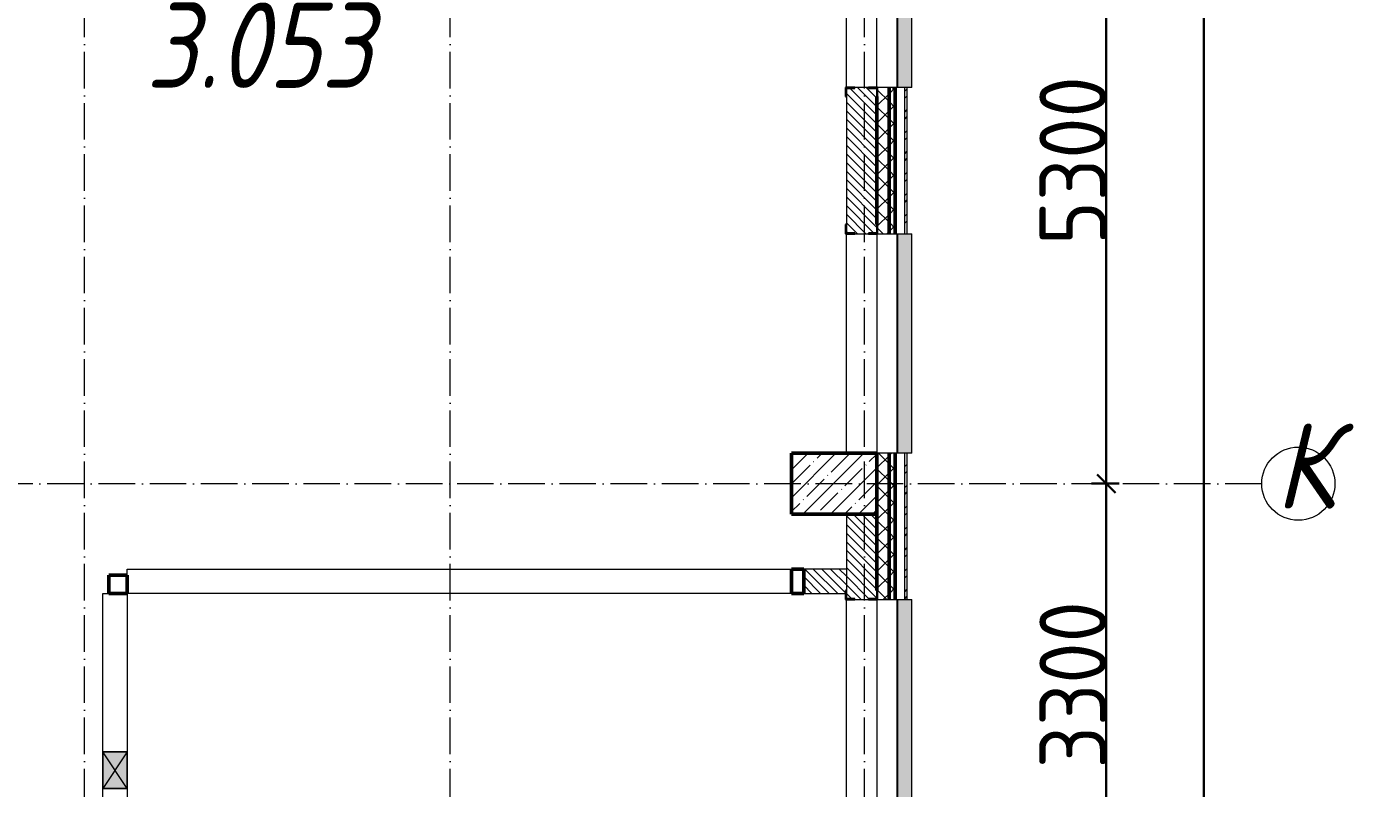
# Model space of a CAD drawing. Header units: millimetres. Extents: x -12989 to 629078, y -109036 to 555275.
# Drawn here: x 300346 to 311231, y -71882 to -65632 of the extents above; entities that cross this region are included whole.
import ezdxf

# ---------------------------------------------------------------- set-up
doc = ezdxf.new("R2010")
doc.units = ezdxf.units.MM
doc.linetypes.add('50_200_ШТРИХ_1Т_ш5_п1_п1_', pattern=[700, 500, -100, 0, -100])
for name, color, linetype, lineweight in [('4 -стяжа', 7, 'Continuous', 30), ('A-____-____-DIMS', 7, 'Continuous', 9), ('A-DETL-GENF-OTLN', 7, 'Continuous', 9), ('A-GENM-____-MCUT', 7, 'Continuous', 25), ('A-GENM-____-OTLN-1', 7, 'Continuous', 25), ('A-GLAZ-____-OTLN', 7, 'Continuous', 9), ('A-WALL-____-MCUT-2', 7, 'Continuous', 50), ('A-WALL-____-MCUT-3', 7, 'Continuous', 9), ('A-WALL-____-OTLN', 7, 'Continuous', 9), ('A-WALL-____-PATT-1', 7, 'Continuous', 9), ('A-WALL-FNSH-MCUT-1', 7, 'Continuous', 9), ('I-WALL-____-OTLN', 7, 'Continuous', 9), ('S-COLS-____-MCUT', 7, 'Continuous', 50), ('S-COLS-____-OTLN', 7, 'Continuous', 9), ('S-GRID-____-IDEN', 7, 'Continuous', 9), ('S-GRID-____-OTLN-1', 7, '50_200_ШТРИХ_1Т_ш5_п1_п1_', 9), ('Марки помещений', 7, 'Continuous', 9)]:
    doc.layers.add(name, color=color, linetype=linetype, lineweight=lineweight)
doc.layers.add('A-GLAZ-____-OTLN-1', color=7, linetype='Continuous', lineweight=9, true_color=0xc0c0c0)
doc.layers.get('4 -стяжа').off()
doc.styles.add('ISOCPEUR_I', font='isocpeui.ttf', dxfattribs={"width": 0.9, "height": 2.5})
doc.styles.add('ISOCPEUR_I_2', font='isocpeui.ttf', dxfattribs={"width": 0.85, "height": 2.3})
doc.styles.add('ISOCPEUR_I_9', font='isocpeui.ttf', dxfattribs={"width": 0.9, "height": 250})
doc.styles.add('СПДС', font='isocpeur.ttf', dxfattribs={"width": 0.9})
doc.dimstyles.new('ISO-2_5_0_9К_БОЛЬШОЙ_ОСИ', dxfattribs={"dimscale": 304.8, "dimtxt": 248.995294, "dimasz": 0.492126, "dimexe": 0.393701, "dimexo": 0, "dimgap": 0, "dimtad": 1, "dimdec": 0, "dimzin": 0, "dimdsep": 46, "dimtxsty": 'ISOCPEUR_I_9', "dimblk1": 'OBLIQUE', "dimblk2": 'OBLIQUE', "dimsah": 1, "dimcen": 0.09, "dimdle": 0.393701, "dimazin": 0, "dimtfac": 1, "dimtdec": 4, "dimtix": 1, "dimtmove": 0, "dimatfit": 3, "dimfxl": 1, "dimtvp": 1, "dimtolj": 1, "dimtzin": 0, "dimarcsym": 2})
pattern_1 = [(45, (283770.71, -86863.46), (-70.71068, 70.71068), []), (135, (283770.71, -86863.46), (-70.71068, -70.71068), [])]
pattern_2 = [(135, (283770.707, -86863.456), (-35.35534, -35.35534), [])]

# ---------------------------------------------------------------- blocks, each defined once
blk = doc.blocks.new('BSC_Колонна _Прямоугольная - 500х700-V125-АР1_План отверстий 3 этажа в осях 1-64_А-ГГ')
at = {"layer": 'S-COLS-____-OTLN'}
h = blk.add_hatch(dxfattribs=at)
h.set_pattern_fill('FP_148', color=256, style=0, pattern_type=2)
h.set_pattern_definition([(315, (-17481.04, 23200), (114.04925, 114.04925), []), (315, (-17481.04, 23085.95), (114.04925, 114.04925), [201.613, -40.323, 3.353, -36.97])])
h.paths.add_polyline_path([(-250, 350), (-250, -350), (250, -350), (250, 350)], flags=0)
at = {"layer": 'S-COLS-____-MCUT'}
for p, q in [((250, 350), (-250, 350)), ((-250, 350), (-250, -350)), ((250, -350), (250, 350)), ((-250, -350), (250, -350))]:
    blk.add_line(p, q, dxfattribs=at)
blk = doc.blocks.new('Фахверк_СКБ_Уголок - 250_2700-27497298-АР1_План отверстий 3 этажа в осях 1-64_А-ГГ')
at = {"layer": 'A-GENM-____-MCUT'}
for p, q in [((200, 181), (125, 181)), ((125, 181), (125, 106)), ((131, 106), (131, 175)), ((131, 175), (200, 175)), ((200, 175), (200, 181)), ((125, 106), (131, 106)), ((131, -6), (125, -6)), ((125, -6), (125, -81)), ((125, -81), (200, -81)), ((131, -75), (131, -6)), ((200, -75), (131, -75)), ((200, -81), (200, -75))]:
    blk.add_line(p, q, dxfattribs=at)
blk = doc.blocks.new('Отлив_СКБ - Отлив витража_120_НВФ-31885687-АР1_План отверстий 3 этажа в осях 1-64_А-ГГ')
at = {"layer": 'A-GLAZ-____-OTLN-1'}
for points in [[(0, 0), (0, -2), (1800, -2), (1800, 0), (534, 0)], [(0, -2), (0, -120), (1800, -120), (1800, -2), (534, -2)]]:
    blk.add_hatch(color=256, dxfattribs=at).paths.add_polyline_path(points, flags=0)
at = {"layer": 'A-GLAZ-____-OTLN'}
for p, q in [((0, 0), (1800, 0)), ((1800, -2), (0, -2)), ((0, -120), (0, -83)), ((1800, -83), (1800, -120)), ((0, -120), (1800, -120))]:
    blk.add_line(p, q, dxfattribs=at)
blk = doc.blocks.new('BSC_Колонна _Прямоугольная1 - 150х150 _металл_-35283274-АР1_План отверстий 3 этажа в осях 1-64_А-ГГ')
at = {"layer": 'S-COLS-____-MCUT'}
for p, q in [((75, 75), (-75, 75)), ((-75, 75), (-75, -75)), ((75, -75), (75, 75)), ((-75, -75), (75, -75))]:
    blk.add_line(p, q, dxfattribs=at)
blk = doc.blocks.new('BSC_Колонна _Прямоугольная1 - 200х100 _металл_-35191367-АР1_План отверстий 3 этажа в осях 1-64_А-ГГ')
at = {"layer": 'S-COLS-____-MCUT'}
for p, q in [((100, 50), (-100, 50)), ((-100, 50), (-100, -50)), ((100, -50), (100, 50)), ((-100, -50), (100, -50))]:
    blk.add_line(p, q, dxfattribs=at)
blk = doc.blocks.new('AR_Отверстие прямоугольное _в стене__БезПР - AR_Отверстие прямоугольное _в стене__БезПР-36899507-АР1_План отверстий 3 этажа в осях 1-64_А-ГГ')
at = {"layer": 'A-GLAZ-____-OTLN'}
blk.add_hatch(color=256, dxfattribs=at).paths.add_polyline_path([(150, -100), (150, 100), (-150, 100), (-150, -100)], flags=0)
at = {"layer": 'A-DETL-GENF-OTLN'}
for p, q in [((-150, -100), (-150, 100)), ((-150, 100), (150, 100)), ((150, 100), (-150, -100)), ((-150, 100), (150, -100)), ((150, 100), (-150, 100)), ((-150, 100), (-150, -100)), ((150, 100), (150, -100)), ((150, -100), (150, 100)), ((150, -100), (-150, -100)), ((-150, -100), (150, -100))]:
    blk.add_line(p, q, dxfattribs=at)
at = {"layer": 'A-GLAZ-____-OTLN'}
blk.add_line((150, 100), (-150, 100), dxfattribs=at)
blk = doc.blocks.new('Ось сетки - Круг_Ø6_00__ISO-2_5_0_9K_-25732049-АР1_План отверстий 3 этажа в осях 1-64_А-ГГ')
at = {"layer": 'S-GRID-____-IDEN'}
blk.add_circle((0, 0), 3, dxfattribs=at)
blk = doc.blocks.new('_Oblique')
at = {"color": 0, "linetype": 'ByBlock', "lineweight": -2}
blk.add_line((-0.5, -0.5), (0.5, 0.5), dxfattribs=at)
blk = doc.blocks.new('*D2991')
at = {"layer": 'A-____-____-DIMS', "color": 0, "lineweight": -2, "transparency": 16777216}
for p, q in [((309203, -63962), (309203, -69502)), ((309309, -64082), (309083, -64082)), ((309309, -69382), (309083, -69382))]:
    blk.add_line(p, q, dxfattribs=at)
at = {"layer": 'Defpoints', "color": 0, "transparency": 16777216}
for p in [(309309, -64082), (309203, -69382), (309309, -69382)]:
    blk.add_point(p, dxfattribs=at)
at = {"layer": 'A-____-____-DIMS', "color": 0, "lineweight": -2, "transparency": 16777216, "xscale": 150, "yscale": 150, "zscale": 150}
for p, rotation in [((309203, -64082), 90), ((309203, -69382), 270)]:
    blk.add_blockref('_Oblique', p, dxfattribs=dict(at, rotation=rotation))
at = {"layer": 'A-____-____-DIMS', "color": 0, "transparency": 16777216, "insert": (308929, -66732), "char_height": 548.6, "attachment_point": 5, "rotation": 90, "style": 'СПДС'}
blk.add_mtext('\\A1;5300', dxfattribs=at)
blk = doc.blocks.new('*D2992')
at = {"layer": 'A-____-____-DIMS', "color": 0, "lineweight": -2, "transparency": 16777216}
for p, q in [((309203, -69262), (309203, -72802)), ((309309, -69382), (309083, -69382)), ((309309, -72682), (309083, -72682))]:
    blk.add_line(p, q, dxfattribs=at)
at = {"layer": 'Defpoints', "color": 0, "transparency": 16777216}
for p in [(309309, -69382), (309203, -72682), (309309, -72682)]:
    blk.add_point(p, dxfattribs=at)
at = {"layer": 'A-____-____-DIMS', "color": 0, "lineweight": -2, "transparency": 16777216, "xscale": 150, "yscale": 150, "zscale": 150}
for p, rotation in [((309203, -69382), 90), ((309203, -72682), 270)]:
    blk.add_blockref('_Oblique', p, dxfattribs=dict(at, rotation=rotation))
at = {"layer": 'A-____-____-DIMS', "color": 0, "transparency": 16777216, "insert": (308929, -71032), "char_height": 548.6, "attachment_point": 5, "rotation": 90, "style": 'СПДС'}
blk.add_mtext('\\A1;3300', dxfattribs=at)
blk = doc.blocks.new('*D2993')
at = {"layer": 'A-____-____-DIMS', "color": 0, "lineweight": -2, "transparency": 16777216}
for p, q in [((310003, -72802), (310003, -39112)), ((309897, -39232), (310123, -39232)), ((309897, -72682), (310123, -72682))]:
    blk.add_line(p, q, dxfattribs=at)
at = {"layer": 'Defpoints', "color": 0, "transparency": 16777216}
for p in [(309897, -39232), (310003, -39232), (309897, -72682)]:
    blk.add_point(p, dxfattribs=at)
at = {"layer": 'A-____-____-DIMS', "color": 0, "lineweight": -2, "transparency": 16777216, "xscale": 150, "yscale": 150, "zscale": 150}
for p, rotation in [((310003, -39232), 90), ((310003, -72682), 270)]:
    blk.add_blockref('_Oblique', p, dxfattribs=dict(at, rotation=rotation))
at = {"layer": 'A-____-____-DIMS', "color": 0, "transparency": 16777216, "insert": (309729, -55957), "char_height": 548.6, "attachment_point": 5, "rotation": 90, "style": 'СПДС'}
blk.add_mtext('\\A1;33450', dxfattribs=at)
blk = doc.blocks.new('3эт')
at = {"layer": 'S-GRID-____-OTLN-1', "color": 251, "ltscale": 0.6, "true_color": 0x636466}
for p, q in [((300820.7, -91346.1), (300820.7, -36982.5)), ((303820.7, -91346.1), (303820.7, -36982.5)), ((307220.7, -91346.1), (307220.7, -36982.5)), ((310478.4, -69382.4), (279101.9, -69382.4))]:
    blk.add_line(p, q, dxfattribs=at)
at = {"layer": 'S-GRID-____-IDEN', "insert": (310588.4, -68885.4), "char_height": 700, "width": 223.671, "attachment_point": 1, "style": 'ISOCPEUR_I'}
blk.add_mtext('\\fISOCPEUR|b0|i1|c204|p34|;\\W.9;К', dxfattribs=at)
at = {"layer": 'A-____-____-DIMS'}
for base, p1, p2, override, picture, middle in [((310003.2, -39232.4), (309897.2, -72682.4), (309897.2, -39232.4), {"dimtxt": 1.8, "dimpost": '<>', "dimtxsty": 'СПДС', "dimfxl": 33450}, '*D2993', (309728.9, -55957.4)), ((309203.2, -69382.4), (309309.3, -64082.4), (309309.3, -69382.4), {"dimtxt": 1.8, "dimpost": '<>', "dimtxsty": 'СПДС', "dimfxl": 5300}, '*D2991', (308928.9, -66732.4)), ((309203.2, -72682.4), (309309.3, -69382.4), (309309.3, -72682.4), {"dimtxt": 1.8, "dimpost": '<>', "dimtxsty": 'СПДС', "dimfxl": 3300}, '*D2992', (308928.9, -71032.4))]:
    dim = blk.add_linear_dim(base=base, p1=p1, p2=p2, angle=90, dimstyle='ISO-2_5_0_9К_БОЛЬШОЙ_ОСИ', override=override, dxfattribs=at)
    dim.commit()
    dim.dimension.update_dxf_attribs({"geometry": picture, "text_midpoint": middle})

msp = doc.modelspace()

# ---------------------------------------------------------------- hatches: boundary and pattern name
at = {"layer": 'A-WALL-____-PATT-1'}
h = msp.add_hatch(dxfattribs=at)
h.set_pattern_fill('FP_1', color=256, style=0, pattern_type=2)
h.set_pattern_definition(pattern_1)
h.paths.add_polyline_path([(307420.7074, -77332.4142), (307420.7074, -75132.4142), (307326.7074, -75132.4142), (307326.7074, -75207.4142), (307320.7074, -75207.4142), (307320.7074, -77332.4142)], flags=0)
h.paths.add_polyline_path([(307420.7074, -73332.4142), (307420.7074, -72132.4142), (307326.7074, -72132.4142), (307326.7074, -72207.4142), (307320.7074, -72207.4142), (307320.7074, -73257.4142), (307326.7074, -73257.4142), (307326.7074, -73332.4142)], flags=0)
h.paths.add_polyline_path([(307420.7074, -70332.4142), (307420.7074, -69132.4142), (307320.7074, -69132.4142), (307320.7074, -70257.4142), (307326.7074, -70257.4142), (307326.7074, -70332.4142)], flags=0)
h.paths.add_polyline_path([(307420.7074, -67332.4142), (307420.7074, -66132.4142), (307326.7074, -66132.4142), (307326.7074, -66207.4142), (307320.7074, -66207.4142), (307320.7074, -67257.4142), (307326.7074, -67257.4142), (307326.7074, -67332.4142)], flags=0)
h.paths.add_polyline_path([(307320.7074, -64332.4142), (307420.7074, -64332.4142), (307420.7074, -63132.4142), (307326.7074, -63132.4142), (307326.7074, -63207.4142), (307320.7074, -63207.4142), (307320.7074, -63832.4142)], flags=0)
h.paths.add_polyline_path([(307326.7074, -61332.4142), (307420.7074, -61332.4142), (307420.7074, -60132.4142), (307320.7074, -60132.4142), (307320.7074, -61257.4142), (307326.7074, -61257.4142), (307326.7074, -61326.4142)], flags=0)
h.paths.add_polyline_path([(307326.7074, -58332.4142), (307420.7074, -58332.4142), (307420.7074, -57132.4142), (307326.7074, -57132.4142), (307326.7074, -57207.4142), (307320.7074, -57207.4142), (307320.7074, -58257.4142), (307326.7074, -58257.4142), (307326.7074, -58326.4142)], flags=0)
h.paths.add_polyline_path([(307326.7074, -55332.4142), (307420.7074, -55332.4142), (307420.7074, -54132.4142), (307320.7074, -54132.4142), (307320.7074, -55257.4142), (307326.7074, -55257.4142), (307326.7074, -55326.4142)], flags=0)
h.paths.add_polyline_path([(307420.7074, -52332.4142), (307420.7074, -51132.4142), (307326.7074, -51132.4142), (307326.7074, -51207.4142), (307320.7074, -51207.4142), (307320.7074, -52257.4142), (307326.7074, -52257.4142), (307326.7074, -52332.4142)], flags=0)
h.paths.add_polyline_path([(307326.7074, -49332.4142), (307420.7074, -49332.4142), (307420.7074, -48132.4142), (307320.7074, -48132.4142), (307320.7074, -49257.4142), (307326.7074, -49257.4142), (307326.7074, -49326.4142)], flags=0)
h.paths.add_polyline_path([(307420.7074, -46332.4142), (307420.7074, -45082.4142), (307326.7074, -45082.4142), (307326.7074, -45157.4142), (307320.7074, -45157.4142), (307320.7074, -46257.4142), (307326.7074, -46257.4142), (307326.7074, -46332.4142)], flags=0)
h.paths.add_polyline_path([(307420.7074, -43282.4142), (307420.7074, -39132.4142), (307320.7074, -39132.4142), (307320.7074, -43282.4142)], flags=0)
h = msp.add_hatch(dxfattribs=at)
h.set_pattern_fill('FP_1', color=256, style=0, pattern_type=2)
h.set_pattern_definition(pattern_1)
h.paths.add_polyline_path([(307470.7074, -77332.4142), (307470.7074, -75132.4142), (307420.7074, -75132.4142), (307420.7074, -77332.4142)], flags=0)
h.paths.add_polyline_path([(307470.7074, -73332.4142), (307470.7074, -72132.4142), (307420.7074, -72132.4142), (307420.7074, -73332.4142)], flags=0)
h.paths.add_polyline_path([(307470.7074, -70332.4142), (307470.7074, -69132.4142), (307420.7074, -69132.4142), (307420.7074, -70332.4142)], flags=0)
h.paths.add_polyline_path([(307470.7074, -67332.4142), (307470.7074, -66132.4142), (307420.7074, -66132.4142), (307420.7074, -67332.4142)], flags=0)
h.paths.add_polyline_path([(307470.7074, -64332.4142), (307470.7074, -63132.4142), (307420.7074, -63132.4142), (307420.7074, -64332.4142)], flags=0)
h.paths.add_polyline_path([(307420.7074, -61332.4142), (307470.7074, -61332.4142), (307470.7074, -60132.4142), (307420.7074, -60132.4142), (307420.7074, -60328.4916)], flags=0)
h.paths.add_polyline_path([(307420.7074, -58332.4142), (307470.7074, -58332.4142), (307470.7074, -57132.4142), (307420.7074, -57132.4142)], flags=0)
h.paths.add_polyline_path([(307470.7074, -55332.4142), (307470.7074, -54132.4142), (307420.7074, -54132.4142), (307420.7074, -55332.4142)], flags=0)
h.paths.add_polyline_path([(307420.7074, -52332.4142), (307470.7074, -52332.4142), (307470.7074, -51132.4142), (307420.7074, -51132.4142), (307420.7074, -51728.1878)], flags=0)
h.paths.add_polyline_path([(307420.7074, -49332.4142), (307470.7074, -49332.4142), (307470.7074, -48132.4142), (307420.7074, -48132.4142), (307420.7074, -48288.0663)], flags=0)
h.paths.add_polyline_path([(307470.7074, -46332.4142), (307470.7074, -45082.4142), (307420.7074, -45082.4142), (307420.7074, -46332.4142)], flags=0)
h.paths.add_polyline_path([(307470.7074, -43282.4142), (307470.7074, -39132.4142), (307420.7074, -39132.4142), (307420.7074, -43282.4142)], flags=0)
h = msp.add_hatch(dxfattribs=at)
h.set_pattern_fill('FP_3', color=256, style=0, pattern_type=2)
h.set_pattern_definition([(45, (283770.71, -86863.46), (-85.5366, 85.5366), []), (45, (283827.73, -86863.46), (-85.5366, 85.5366), [])])
h.paths.add_polyline_path([(307550.7074, -77142.4142), (307570.7074, -77142.4142), (307570.7074, -75132.4142), (307550.7074, -75132.4142), (307550.7074, -77099.0839)], flags=0)
h.paths.add_polyline_path([(307570.7074, -73332.4142), (307570.7074, -72132.4142), (307550.7074, -72132.4142), (307550.7074, -73332.4142)], flags=0)
h.paths.add_polyline_path([(307570.7074, -70332.4142), (307570.7074, -69132.4142), (307550.7074, -69132.4142), (307550.7074, -70332.4142)], flags=0)
h.paths.add_polyline_path([(307570.7074, -67332.4142), (307570.7074, -66132.4142), (307550.7074, -66132.4142), (307550.7074, -67332.4142)], flags=0)
h.paths.add_polyline_path([(307550.7074, -64332.4142), (307570.7074, -64332.4142), (307570.7074, -63132.4142), (307550.7074, -63132.4142)], flags=0)
h.paths.add_polyline_path([(307570.7074, -61332.4142), (307570.7074, -60132.4142), (307550.7074, -60132.4142), (307550.7074, -61332.4142)], flags=0)
h.paths.add_polyline_path([(307570.7074, -58332.4142), (307570.7074, -57132.4142), (307550.7074, -57132.4142), (307550.7074, -58332.4142)], flags=0)
h.paths.add_polyline_path([(307550.7074, -55332.4142), (307570.7074, -55332.4142), (307570.7074, -54132.4142), (307550.7074, -54132.4142), (307550.7074, -55168.3093)], flags=0)
h.paths.add_polyline_path([(307570.7074, -52332.4142), (307570.7074, -51132.4142), (307550.7074, -51132.4142), (307550.7074, -52332.4142)], flags=0)
h.paths.add_polyline_path([(307570.7074, -49332.4142), (307570.7074, -48132.4142), (307550.7074, -48132.4142), (307550.7074, -49332.4142)], flags=0)
h.paths.add_polyline_path([(307550.7074, -46332.4142), (307570.7074, -46332.4142), (307570.7074, -45312.4142), (307550.7074, -45312.4142), (307550.7074, -45707.9752)], flags=0)
h = msp.add_hatch(dxfattribs=at)
h.set_pattern_fill('FP_6', color=256, style=0, pattern_type=2)
h.set_pattern_definition(pattern_2)
h.paths.add_polyline_path([(307251.7074, -67332.4142), (307251.7074, -67326.4142), (307320.7074, -67326.4142), (307320.7074, -66138.4142), (307251.7074, -66138.4142), (307251.7074, -66132.4142), (307139.7074, -66132.4142), (307139.7074, -66138.4142), (307070.7074, -66138.4142), (307070.7074, -67326.4142), (307139.7074, -67326.4142), (307139.7074, -67332.4142)], flags=0)
h = msp.add_hatch(dxfattribs=at)
h.set_pattern_fill('FP_6', color=256, style=0, pattern_type=2)
h.set_pattern_definition(pattern_2)
h.paths.add_polyline_path([(307070.7074, -72432.4142), (307320.7074, -72432.4142), (307320.7074, -72138.4142), (307251.7074, -72138.4142), (307251.7074, -72132.4142), (307139.7074, -72132.4142), (307139.7074, -72138.4142), (307070.7074, -72138.4142), (307070.7074, -72368.9168)], flags=0)
h.paths.add_polyline_path([(307251.7074, -70332.4142), (307251.7074, -70326.4142), (307320.7074, -70326.4142), (307320.7074, -69632.4142), (307070.7074, -69632.4142), (307070.7074, -70326.4142), (307139.7074, -70326.4142), (307139.7074, -70332.4142)], flags=0)
h = msp.add_hatch(dxfattribs=at)
h.set_pattern_fill('FP_6', color=256, style=0, pattern_type=2)
h.set_pattern_definition(pattern_2)
h.paths.add_polyline_path([(306720.7074, -70282.4142), (307064.7074, -70282.4142), (307064.7074, -70257.4142), (307070.7074, -70257.4142), (307070.7074, -70082.4142), (306720.7074, -70082.4142)], flags=0)

# ---------------------------------------------------------------- linework, layer by layer
at = {"layer": 'A-WALL-____-MCUT-2'}
for p, q in [((307420.7074, -67332.4142), (307420.7074, -66132.4142)), ((307470.7074, -67332.4142), (307470.7074, -66132.4142)), ((307320.7074, -66207.4142), (307320.7074, -67257.4142)), ((307420.7074, -70332.4142), (307420.7074, -69132.4142)), ((307470.7074, -70332.4142), (307470.7074, -69132.4142)), ((307320.7074, -69632.4142), (307320.7074, -70257.4142))]:
    msp.add_line(p, q, dxfattribs=at)
at = {"layer": 'A-WALL-____-MCUT-3'}
for p, q in [((307251.7074, -66132.4142), (307139.7074, -66132.4142)), ((307550.7074, -66132.4142), (307326.7074, -66132.4142)), ((307550.7074, -67332.4142), (307550.7074, -66132.4142)), ((307070.7074, -66207.4142), (307070.7074, -67257.4142)), ((307139.7074, -67332.4142), (307251.7074, -67332.4142)), ((307326.7074, -67332.4142), (307550.7074, -67332.4142)), ((307550.7074, -69132.4142), (307320.7074, -69132.4142)), ((307550.7074, -70332.4142), (307550.7074, -69132.4142)), ((307070.7074, -69632.4142), (307070.7074, -70257.4142)), ((307070.7074, -70082.4142), (306720.7074, -70082.4142)), ((306720.7074, -70282.4142), (307064.7074, -70282.4142)), ((307139.7074, -70332.4142), (307251.7074, -70332.4142)), ((307326.7074, -70332.4142), (307550.7074, -70332.4142))]:
    msp.add_line(p, q, dxfattribs=at)
at = {"layer": 'A-WALL-____-OTLN'}
for p, q in [((307070.7074, -66132.4142), (307070.7074, -64332.4142)), ((307320.7074, -66132.4142), (307320.7074, -64332.4142)), ((307070.7074, -69132.4142), (307070.7074, -67332.4142)), ((307320.7074, -67332.4142), (307320.7074, -69132.4142)), ((307070.7074, -72132.4142), (307070.7074, -70332.4142)), ((307320.7074, -70332.4142), (307320.7074, -72132.4142))]:
    msp.add_line(p, q, dxfattribs=at)
at = {"layer": 'A-WALL-FNSH-MCUT-1'}
for p, q in [((307570.7074, -66132.4142), (307550.7074, -66132.4142)), ((307570.7074, -67332.4142), (307570.7074, -66132.4142)), ((307550.7074, -67332.4142), (307570.7074, -67332.4142)), ((307570.7074, -69132.4142), (307550.7074, -69132.4142)), ((307570.7074, -70332.4142), (307570.7074, -69132.4142)), ((307550.7074, -70332.4142), (307570.7074, -70332.4142))]:
    msp.add_line(p, q, dxfattribs=at)
at = {"layer": 'I-WALL-____-OTLN'}
for p, q in [((301170.7074, -70132.4142), (301170.7074, -70082.4142)), ((301170.7074, -70082.4142), (306620.7074, -70082.4142)), ((300970.7074, -71582.4142), (300970.7074, -70282.4142)), ((300970.7074, -70282.4142), (301020.7074, -70282.4142)), ((306620.7074, -70282.4142), (301170.7074, -70282.4142)), ((301170.7074, -70282.4142), (301170.7074, -71582.4142)), ((300970.7074, -74982.4142), (300970.7074, -71882.4142)), ((301170.7074, -71882.4142), (301170.7074, -74982.4142))]:
    msp.add_line(p, q, dxfattribs=at)

# ---------------------------------------------------------------- block references
at = {"layer": '4 -стяжа'}
msp.add_blockref('3эт', (0, 0), dxfattribs=at)
at = {"layer": 'A-GENM-____-OTLN-1'}
for p, rotation in [((307145.7074, -66007.4142), 269.9999999999999), ((307245.7074, -67457.4142), 89.99999999999991), ((307245.7074, -70457.4142), 89.99999999999991)]:
    msp.add_blockref('Фахверк_СКБ_Уголок - 250_2700-27497298-АР1_План отверстий 3 этажа в осях 1-64_А-ГГ', p, dxfattribs=dict(at, rotation=rotation))
at = {"layer": 'A-GLAZ-____-OTLN'}
for name, p, rotation in [('Отлив_СКБ - Отлив витража_120_НВФ-31885687-АР1_План отверстий 3 этажа в осях 1-64_А-ГГ', (307487.7074, -66132.4142), 89.99999999999932), ('Отлив_СКБ - Отлив витража_120_НВФ-31885687-АР1_План отверстий 3 этажа в осях 1-64_А-ГГ', (307487.7074, -69132.4142), 89.99999999999932), ('Отлив_СКБ - Отлив витража_120_НВФ-31885687-АР1_План отверстий 3 этажа в осях 1-64_А-ГГ', (307487.7074, -72132.4142), 89.99999999999932), ('AR_Отверстие прямоугольное _в стене__БезПР - AR_Отверстие прямоугольное _в стене__БезПР-36899507-АР1_План отверстий 3 этажа в осях 1-64_А-ГГ', (301070.7074, -71732.4142), 269.9999999999999)]:
    msp.add_blockref(name, p, dxfattribs=dict(at, rotation=rotation))
at = {"layer": 'S-COLS-____-OTLN'}
for name, p, rotation in [('BSC_Колонна _Прямоугольная - 500х700-V125-АР1_План отверстий 3 этажа в осях 1-64_А-ГГ', (306970.7074, -69382.4142), 89.9999999999999), ('BSC_Колонна _Прямоугольная1 - 200х100 _металл_-35191367-АР1_План отверстий 3 этажа в осях 1-64_А-ГГ', (306670.7074, -70182.4142), 270.0000000000001), ('BSC_Колонна _Прямоугольная1 - 150х150 _металл_-35283274-АР1_План отверстий 3 этажа в осях 1-64_А-ГГ', (301095.7074, -70207.4142), 270.0000000000001)]:
    msp.add_blockref(name, p, dxfattribs=dict(at, rotation=rotation))
at = {"layer": 'S-GRID-____-IDEN', "xscale": 99.99999999999993, "yscale": 99.99999999999993, "zscale": 99.99999999999993, "rotation": 89.9999999999998}
msp.add_blockref('Ось сетки - Круг_Ø6_00__ISO-2_5_0_9K_-25732049-АР1_План отверстий 3 этажа в осях 1-64_А-ГГ', (310778.4466, -69382.4142), dxfattribs=at)

# ---------------------------------------------------------------- texts
at = {"layer": 'Марки помещений', "insert": (301326.0204, -65435.3708), "char_height": 700, "width": 785.65375, "attachment_point": 1, "style": 'ISOCPEUR_I_2'}
msp.add_mtext('3.053', dxfattribs=at)

doc.saveas('drawing.dxf')
